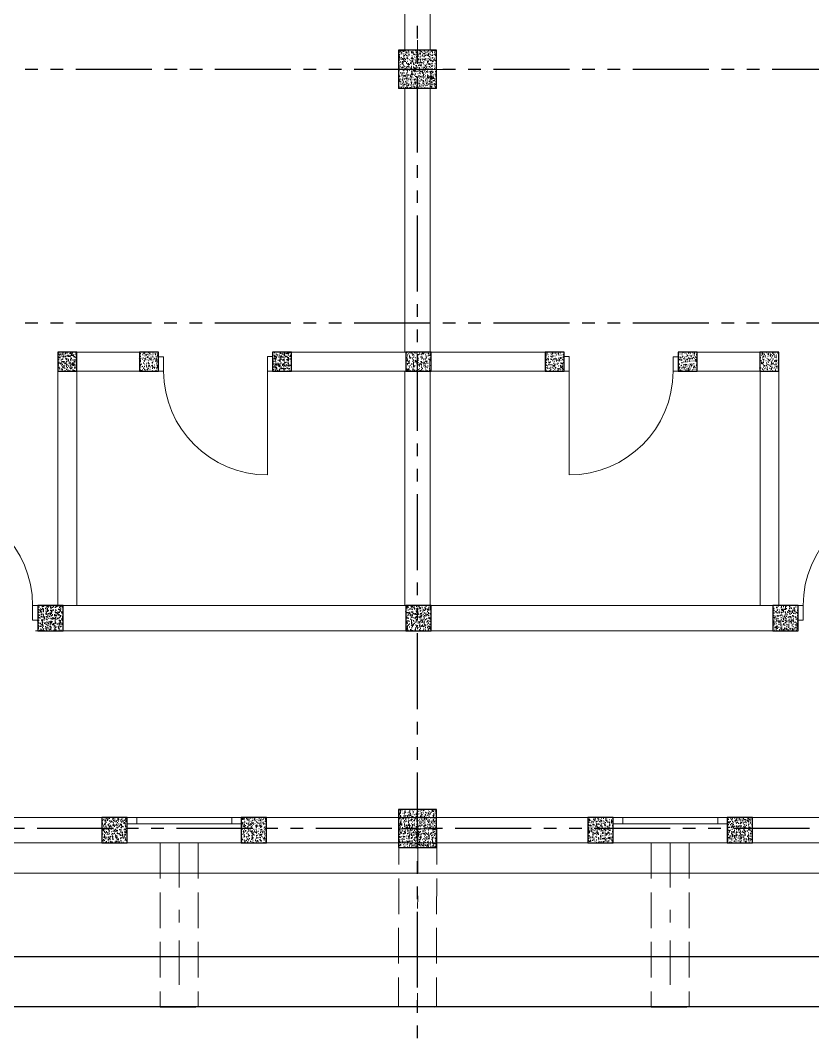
# Model space of a CAD drawing. Header units: metres. Extents: x -6.1 to 26.1, y -10.1 to 14.1.
# Drawn here: x 8.86 to 15.12, y -1.65 to 6.39 of the extents above; entities that cross this region are included whole.
import ezdxf

# ---------------------------------------------------------------- set-up
doc = ezdxf.new("R2010")
doc.units = ezdxf.units.M
doc.header["$MEASUREMENT"] = 0
for name, pattern in [('Xref_Arq. PB$0$Línea Oculta', [0.391222, 0.282222, -0.109]), ('Xref_Arq. PB$0$Punto & Raya', [0.670278, 0.352778, -0.176389, 0, -0.141111]), ('Xref_Arq. PB$0$Wipeout_Contour', [1, 0, -1]), ('Xref_Ejes$0$ACAD_ISO05W100', [33, 24, -3, 0, -3, 0, -3])]:
    doc.linetypes.add(name, pattern=pattern)
for name, color, linetype in [('Xref_Arq. PB$0$Estructura - Forjados', 7, 'Continuous'), ('Xref_Arq. PB$0$Estructura - Muros', 7, 'Continuous'), ('Xref_Arq. PB$0$Estructura - Vigas y Pilares', 7, 'Continuous'), ('Xref_Arq. PB$0$Puertas ArchiCAD', 7, 'Continuous'), ('Xref_Arq. PB$0$Ventanas ArchiCAD', 7, 'Continuous'), ('Xref_Castillos PB$0$COLUM. PB', 140, 'Continuous'), ('Xref_Ejes$0$00-EJES', 1, 'Xref_Ejes$0$ACAD_ISO05W100')]:
    doc.layers.add(name, color=color, linetype=linetype)
for name, color, linetype, lineweight in [('Xref_Arq. PB$0$Estructura - Forjados_Pluma_Nº__1', 7, 'Continuous', 13), ('Xref_Arq. PB$0$Estructura - Muros_Pluma_Nº__1', 7, 'Continuous', 13), ('Xref_Arq. PB$0$Estructura - Vigas y Pilares_Pluma_Nº__20', 1, 'Continuous', 0), ('Xref_Arq. PB$0$Estructura - Vigas y Pilares_Pluma_Nº__28', 7, 'Continuous', 18), ('Xref_Arq. PB$0$Puertas ArchiCAD_Pluma_Nº__1', 7, 'Continuous', 13), ('Xref_Arq. PB$0$Puertas ArchiCAD_Pluma_Nº__23', 7, 'Continuous', 18), ('Xref_Arq. PB$0$Ventanas ArchiCAD_Pluma_Nº__1', 7, 'Continuous', 13), ('Xref_Arq. PB$0$Ventanas ArchiCAD_Pluma_Nº__23', 7, 'Continuous', 18)]:
    doc.layers.add(name, color=color, linetype=linetype, lineweight=lineweight)
for name, color, linetype, lineweight, true_color in [('Xref_Arq. PB$0$Estructura - Vigas y Pilares_Pluma_Nº__170', 7, 'Continuous', 13, 0x9f9f00), ('Xref_Arq. PB$0$Estructura - Vigas y Pilares_Pluma_Nº__69', 7, 'Continuous', 13, 0x6a6a6a), ('Xref_Arq. PB$0$Estructura - Vigas y Pilares_Pluma_Nº__90', 7, 'Continuous', 13, 0x6a6a6a), ('Xref_Arq. PB$0$Puertas ArchiCAD_Pluma_Nº__3', 7, 'Continuous', 18, 0xff6600), ('Xref_Arq. PB$0$Ventanas ArchiCAD_Pluma_Nº__3', 7, 'Continuous', 18, 0xff6600)]:
    doc.layers.add(name, color=color, linetype=linetype, lineweight=lineweight, true_color=true_color)
pattern_1 = [(0, (0, 0), (0, 0.623538), [0.06, -0.3]), (0, (0.18, 0.3118), (0, 0.623538), [0.06, -0.3]), (60, (0, 0), (-0.54, 0.31177), [0.06, -0.3]), (60, (0.36, 0), (-0.54, 0.31177), [0.06, -0.3]), (120, (0.06, 0), (0.54, 0.31177), [0.06, -0.3]), (120, (0.42, 0), (0.54, 0.31177), [0.06, -0.3]), (0, (0, 0.06), (0, 0.12), [0, -0.12, 0, -0.18]), (45, (0.06, 0.06), (-0.0848528, 0.0848528), [0, -0.09, 0, -0.15])]
pattern_2 = [(50, (-0.025, -0.025), (0.045546, -0.003985), [0.0047625, -0.0523875]), (355, (-0.025, -0.025), (-0.008811, 0.047764), [0.00381, -0.04191]), (100.451, (-0.021204, -0.02533), (0.036735, 0.043779), [0.0040475, -0.0445226]), (46.184, (-0.025, -0.0123), (0.06777, -0.01051), [0.007144, -0.078581]), (96.636, (-0.01935, -0.013176), (0.05935, 0.061857), [0.006071, -0.066784]), (351.184, (-0.025, -0.0123), (0.05935, 0.061857), [0.005715, -0.062865]), (21, (-0.01865, -0.015475), (0.0379036, -0.025566), [0.0047625, -0.0523875]), (326, (-0.01865, -0.015475), (0.01545, 0.046047), [0.00381, -0.04191]), (71.451, (-0.01549, -0.017606), (0.053354, 0.020481), [0.0040475, -0.0445225]), (37.5, (-0.025, -0.025), (0.0007722, 0.0211388), [0, -0.041402, 0, -0.042545, 0, -0.0420688]), (7.5, (-0.025, -0.025), (0.016705, 0.0250451), [0, -0.024257, 0, -0.0404495, 0, -0.0160337]), (327.5, (-0.03916, -0.025), (0.0338976, -0.0014322), [0, -0.015875, 0, -0.04953, 0, -0.0657225]), (317.5, (-0.04551, -0.025), (0.0370323, 0.0063566), [0, -0.0206375, 0, -0.032893, 0, -0.0466725])]

# ---------------------------------------------------------------- blocks, each defined once
blk = doc.blocks.new('Xref_Ejes')
at = {"layer": 'Xref_Ejes$0$00-EJES', "ltscale": 0.025}
for p, q in [((12, -8.9568), (12, 12.9873)), ((-4.9997, 6), (24.997, 6)), ((-5, 3.9958), (24.9967, 3.9958)), ((24.9967, 0), (-5, 0))]:
    blk.add_line(p, q, dxfattribs=at)
blk = doc.blocks.new('Xref_Arq. PB$0$Forjado_1', base_point=(9.6104, 18.2739))
at = {"layer": 'Xref_Arq. PB$0$Estructura - Forjados_Pluma_Nº__1', "linetype": 'Continuous', "flags": 128}
blk.add_lwpolyline([(9.6104, 18.2739), (9.6104, 8.6612), (-7.0825, 8.6612), (-7.0825, 18.2739)], close=True, dxfattribs=at)
blk = doc.blocks.new('Xref_Arq. PB$0$Forjado_2', base_point=(-11.0804, 18.5154))
at = {"layer": 'Xref_Arq. PB$0$Estructura - Forjados_Pluma_Nº__1', "linetype": 'Continuous', "flags": 128}
blk.add_lwpolyline([(-11.0804, 18.5154), (10.7361, 18.5154), (10.7514, 7.6041), (-11.0804, 7.6041)], close=True, dxfattribs=at)
blk = doc.blocks.new('Xref_Arq. PB$0$Ventana 17_2')
at = {"layer": 'Xref_Arq. PB$0$Ventanas ArchiCAD_Pluma_Nº__1', "linetype": 'Continuous'}
for p, q in [((-0.45, 0), (-0.45, -0.05)), ((0.45, 0), (0.45, -0.05))]:
    blk.add_line(p, q, dxfattribs=at)
at = {"layer": 'Xref_Arq. PB$0$Ventanas ArchiCAD_Pluma_Nº__23', "linetype": 'Continuous'}
for p, q in [((-0.45, 0), (-0.375, 0)), ((-0.375, 0), (-0.375, -0.05)), ((0.375, -0.05), (0.375, 0)), ((0.375, 0), (0.45, 0)), ((-0.375, -0.05), (-0.45, -0.05)), ((0.45, -0.05), (0.375, -0.05))]:
    blk.add_line(p, q, dxfattribs=at)
at = {"layer": 'Xref_Arq. PB$0$Ventanas ArchiCAD_Pluma_Nº__3', "linetype": 'Continuous'}
for p, q in [((-0.45, 0), (0.45, 0)), ((-0.375, 0), (0.375, 0)), ((0.375, -0.05), (-0.375, -0.05)), ((-0.45, -0.2), (0.45, -0.2))]:
    blk.add_line(p, q, dxfattribs=at)
blk = doc.blocks.new('Xref_Arq. PB$0$Muro_6', base_point=(-6.5596, 8.9011))
at = {"color": 254, "linetype": 'Xref_Arq. PB$0$Wipeout_Contour', "lineweight": 0, "ltscale": 50.031113}
blk.add_wipeout([(-0.9475, 9.1011), (-6.5596, 9.1011), (-6.5596, 8.9011), (-0.9475, 8.9011), (-0.9475, 9.0511)], dxfattribs=at).dxf.layer = 'Xref_Arq. PB$0$Estructura - Muros'
at = {"color": 254, "linetype": 'Xref_Arq. PB$0$Wipeout_Contour', "lineweight": 0, "ltscale": 55.831066}
blk.add_wipeout([(-0.0475, 8.9011), (2.8919, 8.9011), (2.8919, 9.0511), (2.8919, 9.1011), (-0.0475, 9.1011), (-0.0475, 9.0511)], dxfattribs=at).dxf.layer = 'Xref_Arq. PB$0$Estructura - Muros'
at = {"color": 254, "linetype": 'Xref_Arq. PB$0$Wipeout_Contour', "lineweight": 0, "ltscale": 63.854717}
blk.add_wipeout([(3.7919, 8.9011), (7.0081, 8.9011), (7.0081, 9.0511), (7.0081, 9.1011), (3.7919, 9.1011), (3.7919, 9.0511)], dxfattribs=at).dxf.layer = 'Xref_Arq. PB$0$Estructura - Muros'
at = {"layer": 'Xref_Arq. PB$0$Estructura - Muros_Pluma_Nº__1', "linetype": 'Continuous'}
for p, q in [((-0.9475, 9.1011), (-0.9475, 9.0511)), ((-0.0475, 9.1011), (-0.0475, 9.0511)), ((2.8919, 9.1011), (2.8919, 9.0511)), ((3.7919, 9.1011), (3.7919, 9.0511)), ((-0.9475, 9.0511), (-0.9475, 8.9011)), ((-0.0475, 9.0511), (-0.0475, 8.9011)), ((2.8919, 9.0511), (2.8919, 8.9011)), ((3.7919, 9.0511), (3.7919, 8.9011))]:
    blk.add_line(p, q, dxfattribs=at)
at = {"layer": 'Xref_Arq. PB$0$Estructura - Muros_Pluma_Nº__1', "linetype": 'Continuous', "flags": 128}
for points in [[(-0.9475, 9.1011), (-6.5596, 9.1011)], [(2.8919, 9.1011), (-0.0475, 9.1011)], [(7.0081, 9.1011), (3.7919, 9.1011)], [(-6.5596, 8.9011), (-0.9475, 8.9011)], [(-0.0475, 8.9011), (2.8919, 8.9011)], [(3.7919, 8.9011), (7.0081, 8.9011)]]:
    blk.add_lwpolyline(points, dxfattribs=at)
at = {"layer": 'Xref_Arq. PB$0$Ventanas ArchiCAD', "color": 251, "linetype": 'Continuous', "lineweight": 13, "true_color": 0x6a6a6a, "xscale": -1}
for p in [(-0.4975, 9.1011), (3.3419, 9.1011)]:
    blk.add_blockref('Xref_Arq. PB$0$Ventana 17_2', p, dxfattribs=at)
blk = doc.blocks.new('Xref_Arq. PB$0$Muro_18', base_point=(1.2519, 17.9223))
at = {"color": 254, "linetype": 'Xref_Arq. PB$0$Wipeout_Contour', "lineweight": 0, "ltscale": 61.650485}
blk.add_wipeout([(1.4519, 17.9223), (1.2519, 17.9223), (1.2519, 12.7788), (1.4519, 12.7789)], dxfattribs=at).dxf.layer = 'Xref_Arq. PB$0$Estructura - Muros'
at = {"color": 254, "linetype": 'Xref_Arq. PB$0$Wipeout_Contour', "lineweight": 0, "ltscale": 47.147943}
blk.add_wipeout([(1.4519, 12.6289), (1.2519, 12.6288), (1.2519, 10.7762), (1.4519, 10.7762)], dxfattribs=at).dxf.layer = 'Xref_Arq. PB$0$Estructura - Muros'
at = {"layer": 'Xref_Arq. PB$0$Estructura - Muros_Pluma_Nº__1', "linetype": 'Continuous', "flags": 128}
for points in [[(1.2454, 17.9223), (1.2454, 15.1619)], [(1.4454, 15.1619), (1.4454, 17.9223)], [(1.2454, 14.9619), (1.2454, 12.7788)], [(1.4454, 12.7789), (1.4454, 14.9619)], [(1.2454, 12.6288), (1.2454, 10.7762)], [(1.4454, 10.7762), (1.4454, 12.6288)]]:
    blk.add_lwpolyline(points, dxfattribs=at)
blk = doc.blocks.new('Xref_Arq. PB$0$Puerta 17')
at = {"layer": 'Xref_Arq. PB$0$Puertas ArchiCAD_Pluma_Nº__1', "linetype": 'Continuous'}
for p, q in [((-0.45, 0), (-0.487, 0)), ((-0.45, 0), (-0.45, -0.115)), ((0.45, 0), (0.45, -0.115)), ((0.45, 0), (0.487, 0)), ((-0.45, -0.115), (-0.45, -0.2)), ((0.45, -0.115), (0.45, -0.2)), ((-0.45, -0.2), (-0.487, -0.2)), ((0.45, -0.2), (0.487, -0.2))]:
    blk.add_line(p, q, dxfattribs=at)
at = {"layer": 'Xref_Arq. PB$0$Puertas ArchiCAD_Pluma_Nº__23', "linetype": 'Continuous'}
for p, q in [((-0.41, 0), (-0.45, 0)), ((-0.45, 0), (-0.45, -0.115)), ((-0.41, -0.115), (-0.41, 0)), ((0.45, 0), (0.41, 0)), ((0.41, 0), (0.41, -0.115)), ((0.45, -0.115), (0.45, 0)), ((-0.45, -0.115), (-0.41, -0.115)), ((0.41, -0.115), (0.45, -0.115))]:
    blk.add_line(p, q, dxfattribs=at)
at = {"layer": 'Xref_Arq. PB$0$Puertas ArchiCAD_Pluma_Nº__3', "linetype": 'Continuous'}
blk.add_line((0.41, 0), (0.41, 0.82), dxfattribs=at)
blk.add_arc((0.41, 0), 0.82, 90, 180, dxfattribs=at)
blk = doc.blocks.new('Xref_Arq. PB$0$Muro_19', base_point=(-6.5109, 10.5762))
at = {"color": 254, "linetype": 'Xref_Arq. PB$0$Wipeout_Contour', "lineweight": 0, "ltscale": 66.56985}
blk.add_wipeout([(-1.6717, 10.5762), (4.352, 10.5762), (4.352, 10.6612), (4.352, 10.7762), (-1.6717, 10.7762), (-1.6717, 10.6612)], dxfattribs=at).dxf.layer = 'Xref_Arq. PB$0$Estructura - Muros'
at = {"layer": 'Xref_Arq. PB$0$Estructura - Muros_Pluma_Nº__1', "linetype": 'Continuous'}
for p, q in [((-1.6717, 10.7762), (-1.6347, 10.7762)), ((4.352, 10.7762), (4.315, 10.7762)), ((4.352, 10.7762), (4.352, 10.6612)), ((4.352, 10.6612), (4.352, 10.5762)), ((-1.6717, 10.5762), (-1.6347, 10.5762)), ((4.352, 10.5762), (4.315, 10.5762))]:
    blk.add_line(p, q, dxfattribs=at)
at = {"layer": 'Xref_Arq. PB$0$Estructura - Muros_Pluma_Nº__1', "linetype": 'Continuous', "flags": 128}
for points in [[(1.2519, 10.7762), (-1.6717, 10.7762)], [(4.352, 10.7762), (1.4519, 10.7762)], [(-1.6546, 10.5762), (4.352, 10.5762)]]:
    blk.add_lwpolyline(points, dxfattribs=at)
at = {"layer": 'Xref_Arq. PB$0$Puertas ArchiCAD', "linetype": 'Continuous', "xscale": -1}
blk.add_blockref('Xref_Arq. PB$0$Puerta 17', (-2.1046, 10.7762), dxfattribs=at)
at = {"layer": 'Xref_Arq. PB$0$Puertas ArchiCAD', "linetype": 'Continuous'}
blk.add_blockref('Xref_Arq. PB$0$Puerta 17', (4.802, 10.7762), dxfattribs=at)
blk = doc.blocks.new('Xref_Arq. PB$0$Muro_22', base_point=(4.0508, 10.7762))
at = {"color": 254, "linetype": 'Xref_Arq. PB$0$Wipeout_Contour', "lineweight": 0, "ltscale": 49.707851}
blk.add_wipeout([(4.2008, 10.7762), (4.2008, 12.7773), (4.0508, 12.6274), (4.0508, 10.7762)], dxfattribs=at).dxf.layer = 'Xref_Arq. PB$0$Estructura - Muros'
at = {"layer": 'Xref_Arq. PB$0$Estructura - Muros_Pluma_Nº__1', "linetype": 'Continuous', "flags": 128}
for points in [[(4.2008, 10.7762), (4.2008, 12.7773)], [(4.0508, 12.6274), (4.0508, 10.7762)], [(4.0508, 10.7762), (4.2008, 10.7762)]]:
    blk.add_lwpolyline(points, dxfattribs=at)
blk = doc.blocks.new('Xref_Arq. PB$0$Puerta 17_2')
at = {"layer": 'Xref_Arq. PB$0$Puertas ArchiCAD_Pluma_Nº__1', "linetype": 'Continuous'}
for p, q in [((-0.45, 0), (-0.487, 0)), ((-0.45, 0), (-0.45, -0.115)), ((0.45, 0), (0.45, -0.115)), ((0.45, 0), (0.487, 0)), ((-0.45, -0.15), (-0.487, -0.15)), ((-0.45, -0.115), (-0.45, -0.15)), ((0.45, -0.115), (0.45, -0.15)), ((0.45, -0.15), (0.487, -0.15))]:
    blk.add_line(p, q, dxfattribs=at)
at = {"layer": 'Xref_Arq. PB$0$Puertas ArchiCAD_Pluma_Nº__23', "linetype": 'Continuous'}
for p, q in [((-0.41, 0), (-0.45, 0)), ((-0.45, 0), (-0.45, -0.115)), ((-0.41, -0.115), (-0.41, 0)), ((0.45, 0), (0.41, 0)), ((0.41, 0), (0.41, -0.115)), ((0.45, -0.115), (0.45, 0)), ((-0.45, -0.115), (-0.41, -0.115)), ((0.41, -0.115), (0.45, -0.115))]:
    blk.add_line(p, q, dxfattribs=at)
at = {"layer": 'Xref_Arq. PB$0$Puertas ArchiCAD_Pluma_Nº__3', "linetype": 'Continuous'}
blk.add_line((0.41, 0), (0.41, 0.82), dxfattribs=at)
blk.add_arc((0.41, 0), 0.82, 90, 180, dxfattribs=at)
blk = doc.blocks.new('Xref_Arq. PB$0$Muro_23', base_point=(4.0508, 12.6274))
at = {"color": 254, "linetype": 'Xref_Arq. PB$0$Wipeout_Contour', "lineweight": 0, "ltscale": 64.653963}
blk.add_wipeout([(1.4454, 12.7788), (1.4454, 12.6288), (2.5044, 12.6282), (2.5044, 12.7432), (2.5045, 12.7782)], dxfattribs=at).dxf.layer = 'Xref_Arq. PB$0$Estructura - Muros'
at = {"color": 254, "linetype": 'Xref_Arq. PB$0$Wipeout_Contour', "lineweight": 0, "ltscale": 66.666334}
blk.add_wipeout([(3.4044, 12.7427), (3.4044, 12.6277), (4.0508, 12.6274), (4.2008, 12.7773), (3.4045, 12.7777)], dxfattribs=at).dxf.layer = 'Xref_Arq. PB$0$Estructura - Muros'
at = {"layer": 'Xref_Arq. PB$0$Estructura - Muros_Pluma_Nº__1', "linetype": 'Continuous'}
for p, q in [((2.5045, 12.7782), (2.4675, 12.7783)), ((2.5044, 12.7432), (2.5045, 12.7782)), ((2.5044, 12.6282), (2.5044, 12.7432)), ((3.4044, 12.7427), (3.4045, 12.7777)), ((3.4044, 12.6277), (3.4044, 12.7427)), ((3.4045, 12.7777), (3.4415, 12.7777)), ((2.5044, 12.6282), (2.4674, 12.6283)), ((3.4044, 12.6277), (3.4414, 12.6277))]:
    blk.add_line(p, q, dxfattribs=at)
at = {"layer": 'Xref_Arq. PB$0$Estructura - Muros_Pluma_Nº__1', "linetype": 'Continuous', "flags": 128}
for points in [[(2.5045, 12.7782), (1.4454, 12.7782)], [(4.2008, 12.7773), (3.4045, 12.7777)], [(1.4454, 12.6289), (2.5044, 12.6282)], [(3.4044, 12.6277), (4.0508, 12.6274)]]:
    blk.add_lwpolyline(points, dxfattribs=at)
at = {"layer": 'Xref_Arq. PB$0$Puertas ArchiCAD', "linetype": 'Continuous', "rotation": 179.968163911633}
blk.add_blockref('Xref_Arq. PB$0$Puerta 17_2', (2.9544, 12.628), dxfattribs=at)
blk = doc.blocks.new('Xref_Arq. PB$0$Muro_31', base_point=(-1.3463, 10.7762))
at = {"color": 254, "linetype": 'Xref_Arq. PB$0$Wipeout_Contour', "lineweight": 0, "ltscale": 47.293083}
blk.add_wipeout([(-1.3463, 10.7762), (-1.3463, 12.6274), (-1.4963, 12.7773), (-1.4963, 10.7762)], dxfattribs=at).dxf.layer = 'Xref_Arq. PB$0$Estructura - Muros'
at = {"layer": 'Xref_Arq. PB$0$Estructura - Muros_Pluma_Nº__1', "linetype": 'Continuous', "flags": 128}
for points in [[(-1.4963, 12.7773), (-1.4963, 10.7762)], [(-1.3463, 10.7762), (-1.3463, 12.6274)], [(-1.4963, 10.7762), (-1.3463, 10.7762)]]:
    blk.add_lwpolyline(points, dxfattribs=at)
blk = doc.blocks.new('Xref_Arq. PB$0$Muro_32', base_point=(-1.3463, 12.6274))
at = {"color": 254, "linetype": 'Xref_Arq. PB$0$Wipeout_Contour', "lineweight": 0, "ltscale": 64.127766}
blk.add_wipeout([(-0.6999, 12.7777), (-1.4963, 12.7773), (-1.3463, 12.6274), (-0.6998, 12.6277), (-0.6999, 12.7427)], dxfattribs=at).dxf.layer = 'Xref_Arq. PB$0$Estructura - Muros'
at = {"color": 254, "linetype": 'Xref_Arq. PB$0$Wipeout_Contour', "lineweight": 0, "ltscale": 64.040584}
blk.add_wipeout([(1.4525, 12.7789), (0.2001, 12.7782), (0.2001, 12.7432), (0.2002, 12.6282), (1.4526, 12.6289)], dxfattribs=at).dxf.layer = 'Xref_Arq. PB$0$Estructura - Muros'
at = {"layer": 'Xref_Arq. PB$0$Estructura - Muros_Pluma_Nº__1', "linetype": 'Continuous'}
for p, q in [((-0.6999, 12.7777), (-0.7369, 12.7777)), ((-0.6999, 12.7427), (-0.6999, 12.7777)), ((-0.6998, 12.6277), (-0.6999, 12.7427)), ((0.2001, 12.7782), (0.2371, 12.7783)), ((0.2001, 12.7432), (0.2001, 12.7782)), ((0.2002, 12.6282), (0.2001, 12.7432)), ((-0.6998, 12.6277), (-0.7368, 12.6277)), ((0.2002, 12.6282), (0.2372, 12.6283))]:
    blk.add_line(p, q, dxfattribs=at)
at = {"layer": 'Xref_Arq. PB$0$Estructura - Muros_Pluma_Nº__1', "linetype": 'Continuous', "flags": 128}
for points in [[(-0.6999, 12.7777), (-1.4963, 12.7773)], [(1.2519, 12.7788), (0.2001, 12.7782)], [(-1.3463, 12.6274), (-0.6998, 12.6277)], [(0.2002, 12.6282), (1.2519, 12.6288)]]:
    blk.add_lwpolyline(points, dxfattribs=at)
at = {"layer": 'Xref_Arq. PB$0$Puertas ArchiCAD', "linetype": 'Continuous', "xscale": -0.9999999999999999, "rotation": 180.031836088367}
blk.add_blockref('Xref_Arq. PB$0$Puerta 17_2', (-0.2498, 12.628), dxfattribs=at)
blk = doc.blocks.new('Xref_Arq. PB$0$Pilar_12', base_point=(1.3454, 15.0127))
at = {"layer": 'Xref_Arq. PB$0$Estructura - Vigas y Pilares_Pluma_Nº__20', "linetype": 'Continuous'}
for p, q in [((1.3454, 15.0927), (1.3454, 15.2427)), ((1.3454, 14.9327), (1.3454, 14.7827))]:
    blk.add_line(p, q, dxfattribs=at)
at = {"color": 254, "linetype": 'Xref_Arq. PB$0$Wipeout_Contour', "lineweight": 0, "ltscale": 60.28122}
blk.add_wipeout([(1.1954, 15.1627), (1.1954, 14.8627), (1.2519, 14.8627), (1.2519, 15.1627)], dxfattribs=at).dxf.layer = 'Xref_Arq. PB$0$Estructura - Vigas y Pilares'
at = {"color": 254, "linetype": 'Xref_Arq. PB$0$Wipeout_Contour', "lineweight": 0, "ltscale": 60.370309}
blk.add_wipeout([(1.4519, 14.8627), (1.4954, 14.8627), (1.4954, 15.1627), (1.4519, 15.1627)], dxfattribs=at).dxf.layer = 'Xref_Arq. PB$0$Estructura - Vigas y Pilares'
at = {"layer": 'Xref_Arq. PB$0$Estructura - Vigas y Pilares_Pluma_Nº__170', "linetype": 'Continuous'}
h = blk.add_hatch(dxfattribs=at)
h.set_pattern_fill('HORMIGÓN_ARMADO', color=256, style=0, pattern_type=2)
h.set_pattern_definition(pattern_1)
h.paths.add_polyline_path([(1.1954, 15.1627), (1.1954, 14.8627), (1.2519, 14.8627), (1.2519, 15.1627)])
h = blk.add_hatch(dxfattribs=at)
h.set_pattern_fill('HORMIGÓN_ARMADO', color=256, style=0, pattern_type=2)
h.set_pattern_definition(pattern_1)
h.paths.add_polyline_path([(1.4519, 14.8627), (1.4954, 14.8627), (1.4954, 15.1627), (1.4519, 15.1627)])
at = {"layer": 'Xref_Arq. PB$0$Estructura - Vigas y Pilares_Pluma_Nº__20', "linetype": 'Continuous'}
for p, q in [((1.2654, 15.0127), (1.1154, 15.0127)), ((1.4254, 15.0127), (1.5754, 15.0127))]:
    blk.add_line(p, q, dxfattribs=at)
at = {"layer": 'Xref_Arq. PB$0$Estructura - Vigas y Pilares_Pluma_Nº__28', "linetype": 'Continuous'}
for p, q in [((1.1954, 15.1627), (1.1954, 14.8627)), ((1.2519, 15.1627), (1.1954, 15.1627)), ((1.4954, 15.1627), (1.4519, 15.1627)), ((1.4954, 14.8627), (1.4954, 15.1627)), ((1.1954, 14.8627), (1.2519, 14.8627)), ((1.4519, 14.8627), (1.4954, 14.8627))]:
    blk.add_line(p, q, dxfattribs=at)
blk = doc.blocks.new('Xref_Arq. PB$0$Viga_9', base_point=(1.3469, 9.0119))
at = {"layer": 'Xref_Arq. PB$0$Estructura - Vigas y Pilares_Pluma_Nº__69', "linetype": 'Xref_Arq. PB$0$Punto & Raya'}
blk.add_line((1.3469, 9.0119), (1.3461, 7.6041), dxfattribs=at)
at = {"layer": 'Xref_Arq. PB$0$Estructura - Vigas y Pilares_Pluma_Nº__90', "linetype": 'Xref_Arq. PB$0$Línea Oculta'}
for p, q in [((1.1969, 9.0119), (1.1961, 7.6042)), ((1.1969, 9.0119), (1.4969, 9.0118)), ((1.4969, 9.0118), (1.4961, 7.604)), ((1.1961, 7.6042), (1.4961, 7.604))]:
    blk.add_line(p, q, dxfattribs=at)
blk = doc.blocks.new('Xref_Arq. PB$0$Viga_10', base_point=(-0.5385, 8.9011))
at = {"layer": 'Xref_Arq. PB$0$Estructura - Vigas y Pilares_Pluma_Nº__69', "linetype": 'Xref_Arq. PB$0$Punto & Raya'}
blk.add_line((-0.5385, 8.9011), (-0.5385, 7.6041), dxfattribs=at)
at = {"layer": 'Xref_Arq. PB$0$Estructura - Vigas y Pilares_Pluma_Nº__90', "linetype": 'Xref_Arq. PB$0$Línea Oculta'}
for p, q in [((-0.6885, 8.9011), (-0.6885, 7.6041)), ((-0.6885, 8.9011), (-0.3885, 8.9011)), ((-0.3885, 8.9011), (-0.3885, 7.6041)), ((-0.6885, 7.6041), (-0.3885, 7.6041))]:
    blk.add_line(p, q, dxfattribs=at)
blk = doc.blocks.new('Xref_Arq. PB$0$Viga_11', base_point=(3.3419, 8.9011))
at = {"layer": 'Xref_Arq. PB$0$Estructura - Vigas y Pilares_Pluma_Nº__69', "linetype": 'Xref_Arq. PB$0$Punto & Raya'}
blk.add_line((3.3419, 8.9011), (3.3417, 7.6041), dxfattribs=at)
at = {"layer": 'Xref_Arq. PB$0$Estructura - Vigas y Pilares_Pluma_Nº__90', "linetype": 'Xref_Arq. PB$0$Línea Oculta'}
for p, q in [((3.1919, 8.9011), (3.1917, 7.6041)), ((3.1919, 8.9011), (3.4919, 8.901)), ((3.4919, 8.901), (3.4917, 7.6041)), ((3.1917, 7.6041), (3.4917, 7.6041))]:
    blk.add_line(p, q, dxfattribs=at)
blk = doc.blocks.new('Xref_Arq. PB')
at = {"layer": 'Xref_Arq. PB$0$Estructura - Forjados', "linetype": 'Continuous'}
for name, p in [('Xref_Arq. PB$0$Forjado_2', (-0.4258, 9.5015)), ('Xref_Arq. PB$0$Forjado_1', (20.265, 9.26))]:
    blk.add_blockref(name, p, dxfattribs=at)
at = {"layer": 'Xref_Arq. PB$0$Estructura - Muros'}
for name, p in [('Xref_Arq. PB$0$Muro_18', (11.9066, 8.9084)), ('Xref_Arq. PB$0$Muro_6', (4.095, -0.1129))]:
    blk.add_blockref(name, p, dxfattribs=at)
blk.add_blockref('Xref_Arq. PB$0$Muro_19', (4.1437, 1.5623), dxfattribs=at)
at = {"layer": 'Xref_Arq. PB$0$Estructura - Vigas y Pilares'}
blk.add_blockref('Xref_Arq. PB$0$Pilar_12', (12, 5.9987), dxfattribs=at)
at = {"layer": 'Xref_Arq. PB$0$Estructura - Vigas y Pilares', "color": 251, "lineweight": 13, "true_color": 0x6a6a6a}
for name, p in [('Xref_Arq. PB$0$Viga_9', (12.0015, -0.0021)), ('Xref_Arq. PB$0$Viga_10', (10.1161, -0.1129)), ('Xref_Arq. PB$0$Viga_11', (13.9965, -0.1129))]:
    blk.add_blockref(name, p, dxfattribs=at)
at = {"layer": 'Xref_Arq. PB$0$Estructura - Muros'}
for name, p in [('Xref_Arq. PB$0$Muro_31', (9.3083, 1.7623)), ('Xref_Arq. PB$0$Muro_22', (14.7054, 1.7623))]:
    blk.add_blockref(name, p, dxfattribs=at)
blk.add_blockref('Xref_Arq. PB$0$Muro_23', (14.7054, 3.6135), dxfattribs=at)
blk.add_blockref('Xref_Arq. PB$0$Muro_32', (9.3083, 3.6135), dxfattribs=at)
blk.add_lwpolyline([(-0.4258, 1.7043), (-0.0258, 1.7043), (-0.0258, -1.0098), (21.006, -1.0098), (21.0148, 3.5281), (21.3991, 3.5263), (21.406, -1.4098), (-0.4258, -1.4098), (-0.4258, 1.7043)])
blk = doc.blocks.new('*U272')
at = {"ltscale": 0.025}
h = blk.add_hatch(dxfattribs=at)
h.set_pattern_fill('AR-CONC', color=4, scale=0.00025)
h.set_pattern_definition([(50, (0.075, 0.075), (0.045546, -0.003985), [0.0047625, -0.0523875]), (355, (0.075, 0.075), (-0.008811, 0.047764), [0.00381, -0.04191]), (100.451, (0.078796, 0.07467), (0.036735, 0.043779), [0.0040475, -0.0445226]), (46.184, (0.075, 0.0877), (0.06777, -0.01051), [0.007144, -0.078581]), (96.636, (0.08065, 0.086824), (0.059351, 0.061857), [0.006071, -0.066784]), (351.184, (0.075, 0.0877), (0.05935, 0.061857), [0.005715, -0.062865]), (21, (0.08135, 0.084525), (0.0379036, -0.025566), [0.0047625, -0.0523875]), (326, (0.08135, 0.084525), (0.0154505, 0.046047), [0.00381, -0.04191]), (71.451, (0.08451, 0.082394), (0.053354, 0.020481), [0.0040475, -0.0445225]), (37.5, (0.075, 0.075), (0.0007722, 0.0211388), [0, -0.041402, 0, -0.042545, 0, -0.0420688]), (7.5, (0.075, 0.075), (0.016705, 0.0250451), [0, -0.024257, 0, -0.0404495, 0, -0.0160337]), (327.5, (0.06084, 0.075), (0.0338976, -0.0014322), [0, -0.015875, 0, -0.04953, 0, -0.0657225]), (317.5, (0.05449, 0.075), (0.0370323, 0.0063566), [0, -0.0206375, 0, -0.032893, 0, -0.0466725])])
h.paths.add_polyline_path([(-0.075, -0.075), (0.225, -0.075), (0.225, 0.225), (-0.075, 0.225)])
at = {"color": 4, "linetype": 'ByBlock', "ltscale": 0.025}
blk.add_lwpolyline([(-0.075, -0.075), (0.225, -0.075), (0.225, 0.225), (-0.075, 0.225)], close=True, dxfattribs=at)
blk = doc.blocks.new('*U295')
at = {"ltscale": 0.025, "true_color": 0xcd2027}
h = blk.add_hatch(dxfattribs=at)
h.set_pattern_fill('AR-CONC', color=242, scale=0.00025)
h.set_pattern_definition([(50, (-0.025, -0.025), (0.045546, -0.003985), [0.0047625, -0.0523875]), (355, (-0.025, -0.025), (-0.008811, 0.047764), [0.00381, -0.04191]), (100.451, (-0.021204, -0.02533), (0.036735, 0.043779), [0.0040475, -0.0445226]), (46.184, (-0.025, -0.0123), (0.06777, -0.01051), [0.007144, -0.078581]), (96.636, (-0.01935, -0.013176), (0.05935, 0.061857), [0.006071, -0.066784]), (351.184, (-0.025, -0.0123), (0.05935, 0.061857), [0.005715, -0.062865]), (21, (-0.01865, -0.015475), (0.0379036, -0.025566), [0.0047625, -0.0523875]), (326, (-0.01865, -0.015475), (0.01545, 0.046047), [0.00381, -0.04191]), (71.451, (-0.01549, -0.017606), (0.053354, 0.020481), [0.0040475, -0.0445225]), (37.5, (-0.025, -0.025), (0.0007722, 0.0211388), [0, -0.041402, 0, -0.042545, 0, -0.0420688]), (7.5, (-0.025, -0.025), (0.016705, 0.0250451), [0, -0.024257, 0, -0.0404495, 0, -0.0160337]), (327.5, (-0.03916, -0.025), (0.0338976, -0.0014322), [0, -0.015875, 0, -0.04953, 0, -0.0657225]), (317.5, (-0.04551, -0.025), (0.0370323, 0.0063566), [0, -0.0206375, 0, -0.032893, 0, -0.0466725])])
h.paths.add_polyline_path([(-0.075, -0.075), (0.125, -0.075), (0.125, 0.125), (-0.075, 0.125)])
at = {"color": 242, "linetype": 'ByBlock', "ltscale": 0.025, "true_color": 0xcd2027}
blk.add_lwpolyline([(-0.075, -0.075), (0.125, -0.075), (0.125, 0.125), (-0.075, 0.125)], close=True, dxfattribs=at)
blk = doc.blocks.new('*U281')
at = {"ltscale": 0.025, "true_color": 0xcd2027}
h = blk.add_hatch(dxfattribs=at)
h.set_pattern_fill('AR-CONC', color=242, scale=0.00025)
h.set_pattern_definition(pattern_2)
h.paths.add_polyline_path([(-0.075, -0.075), (0.125, -0.075), (0.125, 0.125), (-0.075, 0.125)])
at = {"color": 242, "linetype": 'ByBlock', "ltscale": 0.025, "true_color": 0xcd2027}
blk.add_lwpolyline([(-0.075, -0.075), (0.125, -0.075), (0.125, 0.125), (-0.075, 0.125)], close=True, dxfattribs=at)
blk = doc.blocks.new('*U299')
at = {"ltscale": 0.025, "true_color": 0xcd2027}
h = blk.add_hatch(dxfattribs=at)
h.set_pattern_fill('AR-CONC', color=242, scale=0.00025)
h.set_pattern_definition(pattern_2)
h.paths.add_polyline_path([(-0.075, -0.075), (0.125, -0.075), (0.125, 0.125), (-0.075, 0.125)])
at = {"color": 242, "linetype": 'ByBlock', "ltscale": 0.025, "true_color": 0xcd2027}
blk.add_lwpolyline([(-0.075, -0.075), (0.125, -0.075), (0.125, 0.125), (-0.075, 0.125)], close=True, dxfattribs=at)
blk = doc.blocks.new('*U302')
at = {"ltscale": 0.025, "true_color": 0xcd2027}
h = blk.add_hatch(dxfattribs=at)
h.set_pattern_fill('AR-CONC', color=242, scale=0.00025)
h.set_pattern_definition([(50, (-0.025, -0.075), (0.045546, -0.003985), [0.0047625, -0.0523875]), (355, (-0.025, -0.075), (-0.008811, 0.047764), [0.00381, -0.04191]), (100.451, (-0.021204, -0.07533), (0.036735, 0.043779), [0.0040475, -0.0445226]), (46.184, (-0.025, -0.0623), (0.06777, -0.01051), [0.007144, -0.078581]), (96.636, (-0.01935, -0.063176), (0.05935, 0.061857), [0.006071, -0.066784]), (351.184, (-0.025, -0.0623), (0.05935, 0.061857), [0.005715, -0.062865]), (21, (-0.01865, -0.065475), (0.0379036, -0.025566), [0.0047625, -0.0523875]), (326, (-0.01865, -0.065475), (0.01545, 0.046047), [0.00381, -0.04191]), (71.451, (-0.01549, -0.067606), (0.053354, 0.020481), [0.0040475, -0.0445225]), (37.5, (-0.025, -0.075), (0.0007722, 0.0211388), [0, -0.041402, 0, -0.042545, 0, -0.0420688]), (7.5, (-0.025, -0.075), (0.016705, 0.0250451), [0, -0.024257, 0, -0.0404495, 0, -0.0160337]), (327.5, (-0.03916, -0.075), (0.0338976, -0.0014322), [0, -0.015875, 0, -0.04953, 0, -0.0657225]), (317.5, (-0.04551, -0.075), (0.0370323, 0.0063566), [0, -0.0206375, 0, -0.032893, 0, -0.0466725])])
h.paths.add_polyline_path([(-0.075, -0.075), (0.125, -0.075), (0.125, 0.075), (-0.075, 0.075)])
at = {"color": 242, "linetype": 'ByBlock', "ltscale": 0.025, "true_color": 0xcd2027}
blk.add_lwpolyline([(-0.075, -0.075), (0.125, -0.075), (0.125, 0.075), (-0.075, 0.075)], close=True, dxfattribs=at)
blk = doc.blocks.new('*U309')
at = {"ltscale": 0.025, "true_color": 0xcd2027}
h = blk.add_hatch(dxfattribs=at)
h.set_pattern_fill('AR-CONC', color=242, scale=0.00025)
h.set_pattern_definition([(50, (-0.075, -0.075), (0.045546, -0.003985), [0.0047625, -0.0523875]), (355, (-0.075, -0.075), (-0.008811, 0.047764), [0.00381, -0.04191]), (100.451, (-0.071204, -0.07533), (0.036735, 0.043779), [0.0040475, -0.0445226]), (46.184, (-0.075, -0.0623), (0.06777, -0.01051), [0.007144, -0.078581]), (96.636, (-0.06935, -0.063176), (0.05935, 0.061857), [0.006071, -0.066784]), (351.184, (-0.075, -0.0623), (0.05935, 0.061857), [0.005715, -0.062865]), (21, (-0.06865, -0.065475), (0.0379036, -0.025566), [0.0047625, -0.0523875]), (326, (-0.06865, -0.065475), (0.01545, 0.046047), [0.00381, -0.04191]), (71.451, (-0.06549, -0.067606), (0.053354, 0.020481), [0.0040475, -0.0445225]), (37.5, (-0.075, -0.075), (0.0007722, 0.0211388), [0, -0.041402, 0, -0.042545, 0, -0.0420688]), (7.5, (-0.075, -0.075), (0.016705, 0.0250451), [0, -0.024257, 0, -0.0404495, 0, -0.0160337]), (327.5, (-0.08916, -0.075), (0.0338976, -0.0014322), [0, -0.015875, 0, -0.04953, 0, -0.0657225]), (317.5, (-0.09551, -0.075), (0.0370323, 0.0063566), [0, -0.0206375, 0, -0.032893, 0, -0.0466725])])
h.paths.add_polyline_path([(-0.075, -0.075), (0.075, -0.075), (0.075, 0.075), (-0.075, 0.075)])
at = {"color": 242, "linetype": 'ByBlock', "ltscale": 0.025, "true_color": 0xcd2027}
blk.add_lwpolyline([(-0.075, -0.075), (0.075, -0.075), (0.075, 0.075), (-0.075, 0.075)], close=True, dxfattribs=at)
blk = doc.blocks.new('*U307')
at = {"ltscale": 0.025, "true_color": 0xcd2027}
h = blk.add_hatch(dxfattribs=at)
h.set_pattern_fill('AR-CONC', color=242, scale=0.00025)
h.set_pattern_definition([(50, (-0.075, -0.075), (0.045546, -0.003985), [0.0047625, -0.0523875]), (355, (-0.075, -0.075), (-0.008811, 0.047764), [0.00381, -0.04191]), (100.451, (-0.071204, -0.07533), (0.036735, 0.043779), [0.0040475, -0.0445226]), (46.184, (-0.075, -0.0623), (0.06777, -0.01051), [0.007144, -0.078581]), (96.636, (-0.06935, -0.063176), (0.05935, 0.061857), [0.006071, -0.066784]), (351.184, (-0.075, -0.0623), (0.05935, 0.061857), [0.005715, -0.062865]), (21, (-0.06865, -0.065475), (0.0379036, -0.025566), [0.0047625, -0.0523875]), (326, (-0.06865, -0.065475), (0.01545, 0.046047), [0.00381, -0.04191]), (71.451, (-0.06549, -0.067606), (0.053354, 0.020481), [0.0040475, -0.0445225]), (37.5, (-0.075, -0.075), (0.0007722, 0.0211388), [0, -0.041402, 0, -0.042545, 0, -0.0420688]), (7.5, (-0.075, -0.075), (0.016705, 0.0250451), [0, -0.024257, 0, -0.0404495, 0, -0.0160337]), (327.5, (-0.08916, -0.075), (0.0338976, -0.0014322), [0, -0.015875, 0, -0.04953, 0, -0.0657225]), (317.5, (-0.09551, -0.075), (0.0370323, 0.0063566), [0, -0.0206375, 0, -0.032893, 0, -0.0466725])])
h.paths.add_polyline_path([(-0.075, -0.075), (0.075, -0.075), (0.075, 0.075), (-0.075, 0.075)])
at = {"color": 242, "linetype": 'ByBlock', "ltscale": 0.025, "true_color": 0xcd2027}
blk.add_lwpolyline([(-0.075, -0.075), (0.075, -0.075), (0.075, 0.075), (-0.075, 0.075)], close=True, dxfattribs=at)
blk = doc.blocks.new('Xref_Castillos PB')
at = {"layer": 'Xref_Castillos PB$0$COLUM. PB', "ltscale": 0.025}
for name, p in [('*U272', (11.925, 5.925)), ('*U309', (9.2333, 3.6884)), ('*U307', (9.8797, 3.6888)), ('*U309', (10.9297, 3.6893)), ('*U302', (11.9816, 3.6899)), ('*U307', (13.0841, 3.6893)), ('*U309', (14.1341, 3.6888)), ('*U309', (14.7792, 3.6885)), ('*U299', (9.075, 1.6373)), ('*U299', (11.9816, 1.6373)), ('*U299', (14.8816, 1.6373)), ('*U295', (9.5821, -0.0379)), ('*U281', (10.6821, -0.0379)), ('*U272', (11.925, -0.075)), ('*U295', (13.4215, -0.0379)), ('*U295', (14.5215, -0.0379))]:
    blk.add_blockref(name, p, dxfattribs=at)

msp = doc.modelspace()

# ---------------------------------------------------------------- block references
msp.add_blockref('Xref_Arq. PB', (0, 0))

# ---------------------------------------------------------------- next in the draw order: block references
for name in ['Xref_Ejes', 'Xref_Castillos PB']:
    msp.add_blockref(name, (0, 0))

doc.saveas('drawing.dxf')
